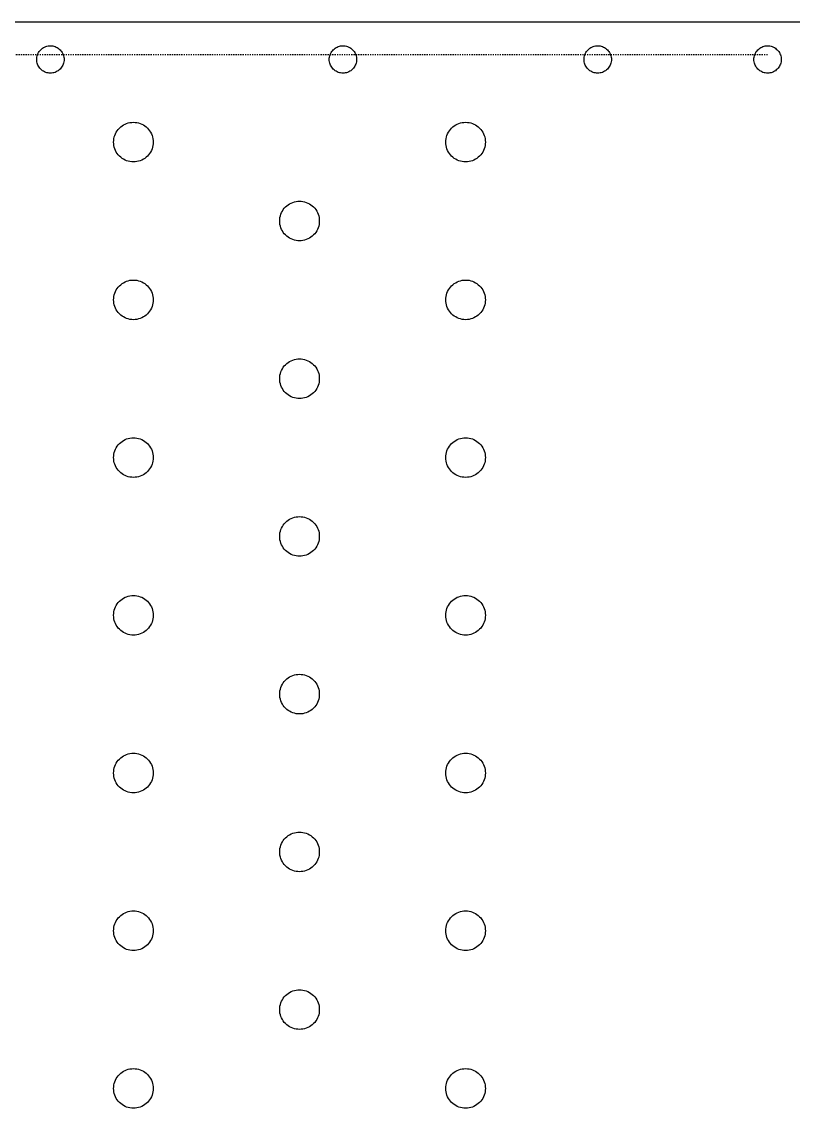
# Model space of a CAD drawing. Header units: millimetres. Extents: x 42 to 3058, y 353 to 2599.
# Drawn here: x 2703.9 to 2867.4, y 1699.7 to 1930 of the extents above; entities that cross this region are included whole.
import ezdxf

# ---------------------------------------------------------------- set-up
doc = ezdxf.new("R2010")
doc.units = ezdxf.units.MM
doc.linetypes.add('DASHED', pattern=[0.5, 0.25, -0.25])
doc.layers.add('DRAWING', color=7, linetype='Continuous')

msp = doc.modelspace()

# ---------------------------------------------------------------- linework, layer by layer
at = {"layer": 'DRAWING', "linetype": 'CONTINUOUS', "true_color": 0x111111}
msp.add_line((2550, 1930), (2870, 1930), dxfattribs=at)
at = {"layer": 'DRAWING', "linetype": 'DASHED', "true_color": 0xb000ff}
msp.add_line((2862, 1923), (2558, 1923), dxfattribs=at)
at = {"layer": 'DRAWING', "linetype": 'CONTINUOUS', "true_color": 0x111111}
for points in [[(2712.9, 1922), (2712.89, 1921.75), (2712.86, 1921.5), (2712.8, 1921.25), (2712.73, 1921.01), (2712.63, 1920.77), (2712.51, 1920.55), (2712.38, 1920.34), (2712.22, 1920.14), (2712.05, 1919.95), (2711.86, 1919.78), (2711.66, 1919.62), (2711.45, 1919.49), (2711.23, 1919.37), (2710.99, 1919.27), (2710.75, 1919.2), (2710.5, 1919.14), (2710.25, 1919.11), (2710, 1919.1), (2709.75, 1919.11), (2709.5, 1919.14), (2709.25, 1919.2), (2709.01, 1919.27), (2708.77, 1919.37), (2708.55, 1919.49), (2708.34, 1919.62), (2708.14, 1919.78), (2707.95, 1919.95), (2707.78, 1920.14), (2707.62, 1920.34), (2707.49, 1920.55), (2707.37, 1920.77), (2707.27, 1921.01), (2707.2, 1921.25), (2707.14, 1921.5), (2707.11, 1921.75), (2707.1, 1922), (2707.11, 1922.25), (2707.14, 1922.5), (2707.2, 1922.75), (2707.27, 1922.99), (2707.37, 1923.23), (2707.49, 1923.45), (2707.62, 1923.66), (2707.78, 1923.86), (2707.95, 1924.05), (2708.14, 1924.22), (2708.34, 1924.38), (2708.55, 1924.51), (2708.77, 1924.63), (2709.01, 1924.73), (2709.25, 1924.8), (2709.5, 1924.86), (2709.75, 1924.89), (2710, 1924.9), (2710.25, 1924.89), (2710.5, 1924.86), (2710.75, 1924.8), (2710.99, 1924.73), (2711.23, 1924.63), (2711.45, 1924.51), (2711.66, 1924.38), (2711.86, 1924.22), (2712.05, 1924.05), (2712.22, 1923.86), (2712.38, 1923.66), (2712.51, 1923.45), (2712.63, 1923.23), (2712.73, 1922.99), (2712.8, 1922.75), (2712.86, 1922.5), (2712.89, 1922.25), (2712.9, 1922)], [(2774.9, 1922), (2774.89, 1921.75), (2774.86, 1921.5), (2774.8, 1921.25), (2774.73, 1921.01), (2774.63, 1920.77), (2774.51, 1920.55), (2774.38, 1920.34), (2774.22, 1920.14), (2774.05, 1919.95), (2773.86, 1919.78), (2773.66, 1919.62), (2773.45, 1919.49), (2773.23, 1919.37), (2772.99, 1919.27), (2772.75, 1919.2), (2772.5, 1919.14), (2772.25, 1919.11), (2772, 1919.1), (2771.75, 1919.11), (2771.5, 1919.14), (2771.25, 1919.2), (2771.01, 1919.27), (2770.77, 1919.37), (2770.55, 1919.49), (2770.34, 1919.62), (2770.14, 1919.78), (2769.95, 1919.95), (2769.78, 1920.14), (2769.62, 1920.34), (2769.49, 1920.55), (2769.37, 1920.77), (2769.27, 1921.01), (2769.2, 1921.25), (2769.14, 1921.5), (2769.11, 1921.75), (2769.1, 1922), (2769.11, 1922.25), (2769.14, 1922.5), (2769.2, 1922.75), (2769.27, 1922.99), (2769.37, 1923.23), (2769.49, 1923.45), (2769.62, 1923.66), (2769.78, 1923.86), (2769.95, 1924.05), (2770.14, 1924.22), (2770.34, 1924.38), (2770.55, 1924.51), (2770.77, 1924.63), (2771.01, 1924.73), (2771.25, 1924.8), (2771.5, 1924.86), (2771.75, 1924.89), (2772, 1924.9), (2772.25, 1924.89), (2772.5, 1924.86), (2772.75, 1924.8), (2772.99, 1924.73), (2773.23, 1924.63), (2773.45, 1924.51), (2773.66, 1924.38), (2773.86, 1924.22), (2774.05, 1924.05), (2774.22, 1923.86), (2774.38, 1923.66), (2774.51, 1923.45), (2774.63, 1923.23), (2774.73, 1922.99), (2774.8, 1922.75), (2774.86, 1922.5), (2774.89, 1922.25), (2774.9, 1922)], [(2828.9, 1922), (2828.89, 1921.75), (2828.86, 1921.5), (2828.8, 1921.25), (2828.73, 1921.01), (2828.63, 1920.77), (2828.51, 1920.55), (2828.38, 1920.34), (2828.22, 1920.14), (2828.05, 1919.95), (2827.86, 1919.78), (2827.66, 1919.62), (2827.45, 1919.49), (2827.23, 1919.37), (2826.99, 1919.27), (2826.75, 1919.2), (2826.5, 1919.14), (2826.25, 1919.11), (2826, 1919.1), (2825.75, 1919.11), (2825.5, 1919.14), (2825.25, 1919.2), (2825.01, 1919.27), (2824.77, 1919.37), (2824.55, 1919.49), (2824.34, 1919.62), (2824.14, 1919.78), (2823.95, 1919.95), (2823.78, 1920.14), (2823.62, 1920.34), (2823.49, 1920.55), (2823.37, 1920.77), (2823.27, 1921.01), (2823.2, 1921.25), (2823.14, 1921.5), (2823.11, 1921.75), (2823.1, 1922), (2823.11, 1922.25), (2823.14, 1922.5), (2823.2, 1922.75), (2823.27, 1922.99), (2823.37, 1923.23), (2823.49, 1923.45), (2823.62, 1923.66), (2823.78, 1923.86), (2823.95, 1924.05), (2824.14, 1924.22), (2824.34, 1924.38), (2824.55, 1924.51), (2824.77, 1924.63), (2825.01, 1924.73), (2825.25, 1924.8), (2825.5, 1924.86), (2825.75, 1924.89), (2826, 1924.9), (2826.25, 1924.89), (2826.5, 1924.86), (2826.75, 1924.8), (2826.99, 1924.73), (2827.23, 1924.63), (2827.45, 1924.51), (2827.66, 1924.38), (2827.86, 1924.22), (2828.05, 1924.05), (2828.22, 1923.86), (2828.38, 1923.66), (2828.51, 1923.45), (2828.63, 1923.23), (2828.73, 1922.99), (2828.8, 1922.75), (2828.86, 1922.5), (2828.89, 1922.25), (2828.9, 1922)], [(2864.9, 1922), (2864.89, 1921.75), (2864.86, 1921.5), (2864.8, 1921.25), (2864.73, 1921.01), (2864.63, 1920.77), (2864.51, 1920.55), (2864.38, 1920.34), (2864.22, 1920.14), (2864.05, 1919.95), (2863.86, 1919.78), (2863.66, 1919.62), (2863.45, 1919.49), (2863.23, 1919.37), (2862.99, 1919.27), (2862.75, 1919.2), (2862.5, 1919.14), (2862.25, 1919.11), (2862, 1919.1), (2861.75, 1919.11), (2861.5, 1919.14), (2861.25, 1919.2), (2861.01, 1919.27), (2860.77, 1919.37), (2860.55, 1919.49), (2860.34, 1919.62), (2860.14, 1919.78), (2859.95, 1919.95), (2859.78, 1920.14), (2859.62, 1920.34), (2859.49, 1920.55), (2859.37, 1920.77), (2859.27, 1921.01), (2859.2, 1921.25), (2859.14, 1921.5), (2859.11, 1921.75), (2859.1, 1922), (2859.11, 1922.25), (2859.14, 1922.5), (2859.2, 1922.75), (2859.27, 1922.99), (2859.37, 1923.23), (2859.49, 1923.45), (2859.62, 1923.66), (2859.78, 1923.86), (2859.95, 1924.05), (2860.14, 1924.22), (2860.34, 1924.38), (2860.55, 1924.51), (2860.77, 1924.63), (2861.01, 1924.73), (2861.25, 1924.8), (2861.5, 1924.86), (2861.75, 1924.89), (2862, 1924.9), (2862.25, 1924.89), (2862.5, 1924.86), (2862.75, 1924.8), (2862.99, 1924.73), (2863.23, 1924.63), (2863.45, 1924.51), (2863.66, 1924.38), (2863.86, 1924.22), (2864.05, 1924.05), (2864.22, 1923.86), (2864.38, 1923.66), (2864.51, 1923.45), (2864.63, 1923.23), (2864.73, 1922.99), (2864.8, 1922.75), (2864.86, 1922.5), (2864.89, 1922.25), (2864.9, 1922)], [(2731.8, 1904.48), (2731.78, 1904.12), (2731.74, 1903.75), (2731.66, 1903.4), (2731.55, 1903.05), (2731.41, 1902.71), (2731.24, 1902.38), (2731.04, 1902.07), (2730.82, 1901.78), (2730.57, 1901.51), (2730.3, 1901.27), (2730.01, 1901.04), (2729.7, 1900.85), (2729.37, 1900.68), (2729.04, 1900.54), (2728.69, 1900.43), (2728.33, 1900.35), (2727.97, 1900.3), (2727.6, 1900.28), (2727.23, 1900.3), (2726.87, 1900.35), (2726.51, 1900.43), (2726.16, 1900.54), (2725.83, 1900.68), (2725.5, 1900.85), (2725.19, 1901.04), (2724.9, 1901.27), (2724.63, 1901.51), (2724.38, 1901.78), (2724.16, 1902.07), (2723.96, 1902.38), (2723.79, 1902.71), (2723.65, 1903.05), (2723.54, 1903.4), (2723.46, 1903.75), (2723.42, 1904.12), (2723.4, 1904.48), (2723.42, 1904.85), (2723.46, 1905.21), (2723.54, 1905.57), (2723.65, 1905.92), (2723.79, 1906.26), (2723.96, 1906.58), (2724.16, 1906.89), (2724.38, 1907.18), (2724.63, 1907.45), (2724.9, 1907.7), (2725.19, 1907.92), (2725.5, 1908.12), (2725.83, 1908.29), (2726.16, 1908.43), (2726.51, 1908.54), (2726.87, 1908.62), (2727.23, 1908.67), (2727.6, 1908.68), (2727.97, 1908.67), (2728.33, 1908.62), (2728.69, 1908.54), (2729.04, 1908.43), (2729.37, 1908.29), (2729.7, 1908.12), (2730.01, 1907.92), (2730.3, 1907.7), (2730.57, 1907.45), (2730.82, 1907.18), (2731.04, 1906.89), (2731.24, 1906.58), (2731.41, 1906.26), (2731.55, 1905.92), (2731.66, 1905.57), (2731.74, 1905.21), (2731.78, 1904.85), (2731.8, 1904.48)], [(2802.2, 1904.48), (2802.18, 1904.12), (2802.14, 1903.75), (2802.06, 1903.4), (2801.95, 1903.05), (2801.81, 1902.71), (2801.64, 1902.38), (2801.44, 1902.07), (2801.22, 1901.78), (2800.97, 1901.51), (2800.7, 1901.27), (2800.41, 1901.04), (2800.1, 1900.85), (2799.77, 1900.68), (2799.44, 1900.54), (2799.09, 1900.43), (2798.73, 1900.35), (2798.37, 1900.3), (2798, 1900.28), (2797.63, 1900.3), (2797.27, 1900.35), (2796.91, 1900.43), (2796.56, 1900.54), (2796.23, 1900.68), (2795.9, 1900.85), (2795.59, 1901.04), (2795.3, 1901.27), (2795.03, 1901.51), (2794.78, 1901.78), (2794.56, 1902.07), (2794.36, 1902.38), (2794.19, 1902.71), (2794.05, 1903.05), (2793.94, 1903.4), (2793.86, 1903.75), (2793.82, 1904.12), (2793.8, 1904.48), (2793.82, 1904.85), (2793.86, 1905.21), (2793.94, 1905.57), (2794.05, 1905.92), (2794.19, 1906.26), (2794.36, 1906.58), (2794.56, 1906.89), (2794.78, 1907.18), (2795.03, 1907.45), (2795.3, 1907.7), (2795.59, 1907.92), (2795.9, 1908.12), (2796.23, 1908.29), (2796.56, 1908.43), (2796.91, 1908.54), (2797.27, 1908.62), (2797.63, 1908.67), (2798, 1908.68), (2798.37, 1908.67), (2798.73, 1908.62), (2799.09, 1908.54), (2799.44, 1908.43), (2799.77, 1908.29), (2800.1, 1908.12), (2800.41, 1907.92), (2800.7, 1907.7), (2800.97, 1907.45), (2801.22, 1907.18), (2801.44, 1906.89), (2801.64, 1906.58), (2801.81, 1906.26), (2801.95, 1905.92), (2802.06, 1905.57), (2802.14, 1905.21), (2802.18, 1904.85), (2802.2, 1904.48)], [(2767, 1887.77), (2766.98, 1887.4), (2766.94, 1887.04), (2766.86, 1886.68), (2766.75, 1886.33), (2766.61, 1885.99), (2766.44, 1885.67), (2766.24, 1885.36), (2766.02, 1885.07), (2765.77, 1884.8), (2765.5, 1884.55), (2765.21, 1884.33), (2764.9, 1884.13), (2764.57, 1883.96), (2764.24, 1883.82), (2763.89, 1883.71), (2763.53, 1883.63), (2763.17, 1883.58), (2762.8, 1883.57), (2762.43, 1883.58), (2762.07, 1883.63), (2761.71, 1883.71), (2761.36, 1883.82), (2761.03, 1883.96), (2760.7, 1884.13), (2760.39, 1884.33), (2760.1, 1884.55), (2759.83, 1884.8), (2759.58, 1885.07), (2759.36, 1885.36), (2759.16, 1885.67), (2758.99, 1885.99), (2758.85, 1886.33), (2758.74, 1886.68), (2758.66, 1887.04), (2758.62, 1887.4), (2758.6, 1887.77), (2758.62, 1888.13), (2758.66, 1888.5), (2758.74, 1888.85), (2758.85, 1889.2), (2758.99, 1889.54), (2759.16, 1889.87), (2759.36, 1890.18), (2759.58, 1890.47), (2759.83, 1890.74), (2760.1, 1890.99), (2760.39, 1891.21), (2760.7, 1891.41), (2761.03, 1891.57), (2761.36, 1891.71), (2761.71, 1891.82), (2762.07, 1891.9), (2762.43, 1891.95), (2762.8, 1891.97), (2763.17, 1891.95), (2763.53, 1891.9), (2763.89, 1891.82), (2764.24, 1891.71), (2764.57, 1891.57), (2764.9, 1891.41), (2765.21, 1891.21), (2765.5, 1890.99), (2765.77, 1890.74), (2766.02, 1890.47), (2766.24, 1890.18), (2766.44, 1889.87), (2766.61, 1889.54), (2766.75, 1889.2), (2766.86, 1888.85), (2766.94, 1888.5), (2766.98, 1888.13), (2767, 1887.77)], [(2731.8, 1871.05), (2731.78, 1870.69), (2731.74, 1870.32), (2731.66, 1869.97), (2731.55, 1869.62), (2731.41, 1869.28), (2731.24, 1868.95), (2731.04, 1868.64), (2730.82, 1868.35), (2730.57, 1868.08), (2730.3, 1867.84), (2730.01, 1867.61), (2729.7, 1867.42), (2729.37, 1867.25), (2729.04, 1867.11), (2728.69, 1867), (2728.33, 1866.92), (2727.97, 1866.87), (2727.6, 1866.85), (2727.23, 1866.87), (2726.87, 1866.92), (2726.51, 1867), (2726.16, 1867.11), (2725.83, 1867.25), (2725.5, 1867.42), (2725.19, 1867.61), (2724.9, 1867.84), (2724.63, 1868.08), (2724.38, 1868.35), (2724.16, 1868.64), (2723.96, 1868.95), (2723.79, 1869.28), (2723.65, 1869.62), (2723.54, 1869.97), (2723.46, 1870.32), (2723.42, 1870.69), (2723.4, 1871.05), (2723.42, 1871.42), (2723.46, 1871.78), (2723.54, 1872.14), (2723.65, 1872.49), (2723.79, 1872.83), (2723.96, 1873.15), (2724.16, 1873.46), (2724.38, 1873.75), (2724.63, 1874.02), (2724.9, 1874.27), (2725.19, 1874.49), (2725.5, 1874.69), (2725.83, 1874.86), (2726.16, 1875), (2726.51, 1875.11), (2726.87, 1875.19), (2727.23, 1875.24), (2727.6, 1875.25), (2727.97, 1875.24), (2728.33, 1875.19), (2728.69, 1875.11), (2729.04, 1875), (2729.37, 1874.86), (2729.7, 1874.69), (2730.01, 1874.49), (2730.3, 1874.27), (2730.57, 1874.02), (2730.82, 1873.75), (2731.04, 1873.46), (2731.24, 1873.15), (2731.41, 1872.83), (2731.55, 1872.49), (2731.66, 1872.14), (2731.74, 1871.78), (2731.78, 1871.42), (2731.8, 1871.05)], [(2802.2, 1871.05), (2802.18, 1870.69), (2802.14, 1870.32), (2802.06, 1869.97), (2801.95, 1869.62), (2801.81, 1869.28), (2801.64, 1868.95), (2801.44, 1868.64), (2801.22, 1868.35), (2800.97, 1868.08), (2800.7, 1867.84), (2800.41, 1867.61), (2800.1, 1867.42), (2799.77, 1867.25), (2799.44, 1867.11), (2799.09, 1867), (2798.73, 1866.92), (2798.37, 1866.87), (2798, 1866.85), (2797.63, 1866.87), (2797.27, 1866.92), (2796.91, 1867), (2796.56, 1867.11), (2796.23, 1867.25), (2795.9, 1867.42), (2795.59, 1867.61), (2795.3, 1867.84), (2795.03, 1868.08), (2794.78, 1868.35), (2794.56, 1868.64), (2794.36, 1868.95), (2794.19, 1869.28), (2794.05, 1869.62), (2793.94, 1869.97), (2793.86, 1870.32), (2793.82, 1870.69), (2793.8, 1871.05), (2793.82, 1871.42), (2793.86, 1871.78), (2793.94, 1872.14), (2794.05, 1872.49), (2794.19, 1872.83), (2794.36, 1873.15), (2794.56, 1873.46), (2794.78, 1873.75), (2795.03, 1874.02), (2795.3, 1874.27), (2795.59, 1874.49), (2795.9, 1874.69), (2796.23, 1874.86), (2796.56, 1875), (2796.91, 1875.11), (2797.27, 1875.19), (2797.63, 1875.24), (2798, 1875.25), (2798.37, 1875.24), (2798.73, 1875.19), (2799.09, 1875.11), (2799.44, 1875), (2799.77, 1874.86), (2800.1, 1874.69), (2800.41, 1874.49), (2800.7, 1874.27), (2800.97, 1874.02), (2801.22, 1873.75), (2801.44, 1873.46), (2801.64, 1873.15), (2801.81, 1872.83), (2801.95, 1872.49), (2802.06, 1872.14), (2802.14, 1871.78), (2802.18, 1871.42), (2802.2, 1871.05)], [(2767, 1854.34), (2766.98, 1853.97), (2766.94, 1853.61), (2766.86, 1853.25), (2766.75, 1852.9), (2766.61, 1852.56), (2766.44, 1852.24), (2766.24, 1851.93), (2766.02, 1851.64), (2765.77, 1851.37), (2765.5, 1851.12), (2765.21, 1850.9), (2764.9, 1850.7), (2764.57, 1850.53), (2764.24, 1850.39), (2763.89, 1850.28), (2763.53, 1850.2), (2763.17, 1850.15), (2762.8, 1850.14), (2762.43, 1850.15), (2762.07, 1850.2), (2761.71, 1850.28), (2761.36, 1850.39), (2761.03, 1850.53), (2760.7, 1850.7), (2760.39, 1850.9), (2760.1, 1851.12), (2759.83, 1851.37), (2759.58, 1851.64), (2759.36, 1851.93), (2759.16, 1852.24), (2758.99, 1852.56), (2758.85, 1852.9), (2758.74, 1853.25), (2758.66, 1853.61), (2758.62, 1853.97), (2758.6, 1854.34), (2758.62, 1854.7), (2758.66, 1855.07), (2758.74, 1855.43), (2758.85, 1855.77), (2758.99, 1856.11), (2759.16, 1856.44), (2759.36, 1856.75), (2759.58, 1857.04), (2759.83, 1857.31), (2760.1, 1857.56), (2760.39, 1857.78), (2760.7, 1857.98), (2761.03, 1858.14), (2761.36, 1858.29), (2761.71, 1858.4), (2762.07, 1858.47), (2762.43, 1858.52), (2762.8, 1858.54), (2763.17, 1858.52), (2763.53, 1858.47), (2763.89, 1858.4), (2764.24, 1858.29), (2764.57, 1858.14), (2764.9, 1857.98), (2765.21, 1857.78), (2765.5, 1857.56), (2765.77, 1857.31), (2766.02, 1857.04), (2766.24, 1856.75), (2766.44, 1856.44), (2766.61, 1856.11), (2766.75, 1855.77), (2766.86, 1855.43), (2766.94, 1855.07), (2766.98, 1854.7), (2767, 1854.34)], [(2731.8, 1837.62), (2731.78, 1837.26), (2731.74, 1836.89), (2731.66, 1836.54), (2731.55, 1836.19), (2731.41, 1835.85), (2731.24, 1835.52), (2731.04, 1835.21), (2730.82, 1834.92), (2730.57, 1834.65), (2730.3, 1834.41), (2730.01, 1834.18), (2729.7, 1833.99), (2729.37, 1833.82), (2729.04, 1833.68), (2728.69, 1833.57), (2728.33, 1833.49), (2727.97, 1833.44), (2727.6, 1833.42), (2727.23, 1833.44), (2726.87, 1833.49), (2726.51, 1833.57), (2726.16, 1833.68), (2725.83, 1833.82), (2725.5, 1833.99), (2725.19, 1834.18), (2724.9, 1834.41), (2724.63, 1834.65), (2724.38, 1834.92), (2724.16, 1835.21), (2723.96, 1835.52), (2723.79, 1835.85), (2723.65, 1836.19), (2723.54, 1836.54), (2723.46, 1836.89), (2723.42, 1837.26), (2723.4, 1837.62), (2723.42, 1837.99), (2723.46, 1838.35), (2723.54, 1838.71), (2723.65, 1839.06), (2723.79, 1839.4), (2723.96, 1839.72), (2724.16, 1840.03), (2724.38, 1840.32), (2724.63, 1840.59), (2724.9, 1840.84), (2725.19, 1841.06), (2725.5, 1841.26), (2725.83, 1841.43), (2726.16, 1841.57), (2726.51, 1841.68), (2726.87, 1841.76), (2727.23, 1841.81), (2727.6, 1841.82), (2727.97, 1841.81), (2728.33, 1841.76), (2728.69, 1841.68), (2729.04, 1841.57), (2729.37, 1841.43), (2729.7, 1841.26), (2730.01, 1841.06), (2730.3, 1840.84), (2730.57, 1840.59), (2730.82, 1840.32), (2731.04, 1840.03), (2731.24, 1839.72), (2731.41, 1839.4), (2731.55, 1839.06), (2731.66, 1838.71), (2731.74, 1838.35), (2731.78, 1837.99), (2731.8, 1837.62)], [(2802.2, 1837.62), (2802.18, 1837.26), (2802.14, 1836.89), (2802.06, 1836.54), (2801.95, 1836.19), (2801.81, 1835.85), (2801.64, 1835.52), (2801.44, 1835.21), (2801.22, 1834.92), (2800.97, 1834.65), (2800.7, 1834.41), (2800.41, 1834.18), (2800.1, 1833.99), (2799.77, 1833.82), (2799.44, 1833.68), (2799.09, 1833.57), (2798.73, 1833.49), (2798.37, 1833.44), (2798, 1833.42), (2797.63, 1833.44), (2797.27, 1833.49), (2796.91, 1833.57), (2796.56, 1833.68), (2796.23, 1833.82), (2795.9, 1833.99), (2795.59, 1834.18), (2795.3, 1834.41), (2795.03, 1834.65), (2794.78, 1834.92), (2794.56, 1835.21), (2794.36, 1835.52), (2794.19, 1835.85), (2794.05, 1836.19), (2793.94, 1836.54), (2793.86, 1836.89), (2793.82, 1837.26), (2793.8, 1837.62), (2793.82, 1837.99), (2793.86, 1838.35), (2793.94, 1838.71), (2794.05, 1839.06), (2794.19, 1839.4), (2794.36, 1839.72), (2794.56, 1840.03), (2794.78, 1840.32), (2795.03, 1840.59), (2795.3, 1840.84), (2795.59, 1841.06), (2795.9, 1841.26), (2796.23, 1841.43), (2796.56, 1841.57), (2796.91, 1841.68), (2797.27, 1841.76), (2797.63, 1841.81), (2798, 1841.82), (2798.37, 1841.81), (2798.73, 1841.76), (2799.09, 1841.68), (2799.44, 1841.57), (2799.77, 1841.43), (2800.1, 1841.26), (2800.41, 1841.06), (2800.7, 1840.84), (2800.97, 1840.59), (2801.22, 1840.32), (2801.44, 1840.03), (2801.64, 1839.72), (2801.81, 1839.4), (2801.95, 1839.06), (2802.06, 1838.71), (2802.14, 1838.35), (2802.18, 1837.99), (2802.2, 1837.62)], [(2767, 1820.91), (2766.98, 1820.54), (2766.94, 1820.18), (2766.86, 1819.82), (2766.75, 1819.47), (2766.61, 1819.13), (2766.44, 1818.81), (2766.24, 1818.5), (2766.02, 1818.21), (2765.77, 1817.94), (2765.5, 1817.69), (2765.21, 1817.47), (2764.9, 1817.27), (2764.57, 1817.1), (2764.24, 1816.96), (2763.89, 1816.85), (2763.53, 1816.77), (2763.17, 1816.72), (2762.8, 1816.71), (2762.43, 1816.72), (2762.07, 1816.77), (2761.71, 1816.85), (2761.36, 1816.96), (2761.03, 1817.1), (2760.7, 1817.27), (2760.39, 1817.47), (2760.1, 1817.69), (2759.83, 1817.94), (2759.58, 1818.21), (2759.36, 1818.5), (2759.16, 1818.81), (2758.99, 1819.13), (2758.85, 1819.47), (2758.74, 1819.82), (2758.66, 1820.18), (2758.62, 1820.54), (2758.6, 1820.91), (2758.62, 1821.28), (2758.66, 1821.64), (2758.74, 1822), (2758.85, 1822.35), (2758.99, 1822.68), (2759.16, 1823.01), (2759.36, 1823.32), (2759.58, 1823.61), (2759.83, 1823.88), (2760.1, 1824.13), (2760.39, 1824.35), (2760.7, 1824.55), (2761.03, 1824.72), (2761.36, 1824.86), (2761.71, 1824.97), (2762.07, 1825.05), (2762.43, 1825.09), (2762.8, 1825.11), (2763.17, 1825.09), (2763.53, 1825.05), (2763.89, 1824.97), (2764.24, 1824.86), (2764.57, 1824.72), (2764.9, 1824.55), (2765.21, 1824.35), (2765.5, 1824.13), (2765.77, 1823.88), (2766.02, 1823.61), (2766.24, 1823.32), (2766.44, 1823.01), (2766.61, 1822.68), (2766.75, 1822.35), (2766.86, 1822), (2766.94, 1821.64), (2766.98, 1821.28), (2767, 1820.91)], [(2731.8, 1804.19), (2731.78, 1803.83), (2731.74, 1803.46), (2731.66, 1803.11), (2731.55, 1802.76), (2731.41, 1802.42), (2731.24, 1802.09), (2731.04, 1801.79), (2730.82, 1801.49), (2730.57, 1801.22), (2730.3, 1800.98), (2730.01, 1800.75), (2729.7, 1800.56), (2729.37, 1800.39), (2729.04, 1800.25), (2728.69, 1800.14), (2728.33, 1800.06), (2727.97, 1800.01), (2727.6, 1799.99), (2727.23, 1800.01), (2726.87, 1800.06), (2726.51, 1800.14), (2726.16, 1800.25), (2725.83, 1800.39), (2725.5, 1800.56), (2725.19, 1800.75), (2724.9, 1800.98), (2724.63, 1801.22), (2724.38, 1801.49), (2724.16, 1801.79), (2723.96, 1802.09), (2723.79, 1802.42), (2723.65, 1802.76), (2723.54, 1803.11), (2723.46, 1803.46), (2723.42, 1803.83), (2723.4, 1804.19), (2723.42, 1804.56), (2723.46, 1804.92), (2723.54, 1805.28), (2723.65, 1805.63), (2723.79, 1805.97), (2723.96, 1806.29), (2724.16, 1806.6), (2724.38, 1806.89), (2724.63, 1807.16), (2724.9, 1807.41), (2725.19, 1807.63), (2725.5, 1807.83), (2725.83, 1808), (2726.16, 1808.14), (2726.51, 1808.25), (2726.87, 1808.33), (2727.23, 1808.38), (2727.6, 1808.39), (2727.97, 1808.38), (2728.33, 1808.33), (2728.69, 1808.25), (2729.04, 1808.14), (2729.37, 1808), (2729.7, 1807.83), (2730.01, 1807.63), (2730.3, 1807.41), (2730.57, 1807.16), (2730.82, 1806.89), (2731.04, 1806.6), (2731.24, 1806.29), (2731.41, 1805.97), (2731.55, 1805.63), (2731.66, 1805.28), (2731.74, 1804.92), (2731.78, 1804.56), (2731.8, 1804.19)], [(2802.2, 1804.19), (2802.18, 1803.83), (2802.14, 1803.46), (2802.06, 1803.11), (2801.95, 1802.76), (2801.81, 1802.42), (2801.64, 1802.09), (2801.44, 1801.79), (2801.22, 1801.49), (2800.97, 1801.22), (2800.7, 1800.98), (2800.41, 1800.75), (2800.1, 1800.56), (2799.77, 1800.39), (2799.44, 1800.25), (2799.09, 1800.14), (2798.73, 1800.06), (2798.37, 1800.01), (2798, 1799.99), (2797.63, 1800.01), (2797.27, 1800.06), (2796.91, 1800.14), (2796.56, 1800.25), (2796.23, 1800.39), (2795.9, 1800.56), (2795.59, 1800.75), (2795.3, 1800.98), (2795.03, 1801.22), (2794.78, 1801.49), (2794.56, 1801.79), (2794.36, 1802.09), (2794.19, 1802.42), (2794.05, 1802.76), (2793.94, 1803.11), (2793.86, 1803.46), (2793.82, 1803.83), (2793.8, 1804.19), (2793.82, 1804.56), (2793.86, 1804.92), (2793.94, 1805.28), (2794.05, 1805.63), (2794.19, 1805.97), (2794.36, 1806.29), (2794.56, 1806.6), (2794.78, 1806.89), (2795.03, 1807.16), (2795.3, 1807.41), (2795.59, 1807.63), (2795.9, 1807.83), (2796.23, 1808), (2796.56, 1808.14), (2796.91, 1808.25), (2797.27, 1808.33), (2797.63, 1808.38), (2798, 1808.39), (2798.37, 1808.38), (2798.73, 1808.33), (2799.09, 1808.25), (2799.44, 1808.14), (2799.77, 1808), (2800.1, 1807.83), (2800.41, 1807.63), (2800.7, 1807.41), (2800.97, 1807.16), (2801.22, 1806.89), (2801.44, 1806.6), (2801.64, 1806.29), (2801.81, 1805.97), (2801.95, 1805.63), (2802.06, 1805.28), (2802.14, 1804.92), (2802.18, 1804.56), (2802.2, 1804.19)], [(2767, 1787.48), (2766.98, 1787.11), (2766.94, 1786.75), (2766.86, 1786.39), (2766.75, 1786.04), (2766.61, 1785.7), (2766.44, 1785.38), (2766.24, 1785.07), (2766.02, 1784.78), (2765.77, 1784.51), (2765.5, 1784.26), (2765.21, 1784.04), (2764.9, 1783.84), (2764.57, 1783.67), (2764.24, 1783.53), (2763.89, 1783.42), (2763.53, 1783.34), (2763.17, 1783.3), (2762.8, 1783.28), (2762.43, 1783.3), (2762.07, 1783.34), (2761.71, 1783.42), (2761.36, 1783.53), (2761.03, 1783.67), (2760.7, 1783.84), (2760.39, 1784.04), (2760.1, 1784.26), (2759.83, 1784.51), (2759.58, 1784.78), (2759.36, 1785.07), (2759.16, 1785.38), (2758.99, 1785.7), (2758.85, 1786.04), (2758.74, 1786.39), (2758.66, 1786.75), (2758.62, 1787.11), (2758.6, 1787.48), (2758.62, 1787.85), (2758.66, 1788.21), (2758.74, 1788.57), (2758.85, 1788.92), (2758.99, 1789.25), (2759.16, 1789.58), (2759.36, 1789.89), (2759.58, 1790.18), (2759.83, 1790.45), (2760.1, 1790.7), (2760.39, 1790.92), (2760.7, 1791.12), (2761.03, 1791.29), (2761.36, 1791.43), (2761.71, 1791.54), (2762.07, 1791.62), (2762.43, 1791.66), (2762.8, 1791.68), (2763.17, 1791.66), (2763.53, 1791.62), (2763.89, 1791.54), (2764.24, 1791.43), (2764.57, 1791.29), (2764.9, 1791.12), (2765.21, 1790.92), (2765.5, 1790.7), (2765.77, 1790.45), (2766.02, 1790.18), (2766.24, 1789.89), (2766.44, 1789.58), (2766.61, 1789.25), (2766.75, 1788.92), (2766.86, 1788.57), (2766.94, 1788.21), (2766.98, 1787.85), (2767, 1787.48)], [(2731.8, 1770.76), (2731.78, 1770.4), (2731.74, 1770.04), (2731.66, 1769.68), (2731.55, 1769.33), (2731.41, 1768.99), (2731.24, 1768.66), (2731.04, 1768.36), (2730.82, 1768.07), (2730.57, 1767.79), (2730.3, 1767.55), (2730.01, 1767.32), (2729.7, 1767.13), (2729.37, 1766.96), (2729.04, 1766.82), (2728.69, 1766.71), (2728.33, 1766.63), (2727.97, 1766.58), (2727.6, 1766.56), (2727.23, 1766.58), (2726.87, 1766.63), (2726.51, 1766.71), (2726.16, 1766.82), (2725.83, 1766.96), (2725.5, 1767.13), (2725.19, 1767.32), (2724.9, 1767.55), (2724.63, 1767.79), (2724.38, 1768.07), (2724.16, 1768.36), (2723.96, 1768.66), (2723.79, 1768.99), (2723.65, 1769.33), (2723.54, 1769.68), (2723.46, 1770.04), (2723.42, 1770.4), (2723.4, 1770.76), (2723.42, 1771.13), (2723.46, 1771.49), (2723.54, 1771.85), (2723.65, 1772.2), (2723.79, 1772.54), (2723.96, 1772.86), (2724.16, 1773.17), (2724.38, 1773.46), (2724.63, 1773.73), (2724.9, 1773.98), (2725.19, 1774.21), (2725.5, 1774.4), (2725.83, 1774.57), (2726.16, 1774.71), (2726.51, 1774.82), (2726.87, 1774.9), (2727.23, 1774.95), (2727.6, 1774.96), (2727.97, 1774.95), (2728.33, 1774.9), (2728.69, 1774.82), (2729.04, 1774.71), (2729.37, 1774.57), (2729.7, 1774.4), (2730.01, 1774.21), (2730.3, 1773.98), (2730.57, 1773.73), (2730.82, 1773.46), (2731.04, 1773.17), (2731.24, 1772.86), (2731.41, 1772.54), (2731.55, 1772.2), (2731.66, 1771.85), (2731.74, 1771.49), (2731.78, 1771.13), (2731.8, 1770.76)], [(2802.2, 1770.76), (2802.18, 1770.4), (2802.14, 1770.04), (2802.06, 1769.68), (2801.95, 1769.33), (2801.81, 1768.99), (2801.64, 1768.66), (2801.44, 1768.36), (2801.22, 1768.07), (2800.97, 1767.79), (2800.7, 1767.55), (2800.41, 1767.32), (2800.1, 1767.13), (2799.77, 1766.96), (2799.44, 1766.82), (2799.09, 1766.71), (2798.73, 1766.63), (2798.37, 1766.58), (2798, 1766.56), (2797.63, 1766.58), (2797.27, 1766.63), (2796.91, 1766.71), (2796.56, 1766.82), (2796.23, 1766.96), (2795.9, 1767.13), (2795.59, 1767.32), (2795.3, 1767.55), (2795.03, 1767.79), (2794.78, 1768.07), (2794.56, 1768.36), (2794.36, 1768.66), (2794.19, 1768.99), (2794.05, 1769.33), (2793.94, 1769.68), (2793.86, 1770.04), (2793.82, 1770.4), (2793.8, 1770.76), (2793.82, 1771.13), (2793.86, 1771.49), (2793.94, 1771.85), (2794.05, 1772.2), (2794.19, 1772.54), (2794.36, 1772.86), (2794.56, 1773.17), (2794.78, 1773.46), (2795.03, 1773.73), (2795.3, 1773.98), (2795.59, 1774.21), (2795.9, 1774.4), (2796.23, 1774.57), (2796.56, 1774.71), (2796.91, 1774.82), (2797.27, 1774.9), (2797.63, 1774.95), (2798, 1774.96), (2798.37, 1774.95), (2798.73, 1774.9), (2799.09, 1774.82), (2799.44, 1774.71), (2799.77, 1774.57), (2800.1, 1774.4), (2800.41, 1774.21), (2800.7, 1773.98), (2800.97, 1773.73), (2801.22, 1773.46), (2801.44, 1773.17), (2801.64, 1772.86), (2801.81, 1772.54), (2801.95, 1772.2), (2802.06, 1771.85), (2802.14, 1771.49), (2802.18, 1771.13), (2802.2, 1770.76)], [(2767, 1754.05), (2766.98, 1753.68), (2766.94, 1753.32), (2766.86, 1752.96), (2766.75, 1752.61), (2766.61, 1752.28), (2766.44, 1751.95), (2766.24, 1751.64), (2766.02, 1751.35), (2765.77, 1751.08), (2765.5, 1750.83), (2765.21, 1750.61), (2764.9, 1750.41), (2764.57, 1750.24), (2764.24, 1750.1), (2763.89, 1749.99), (2763.53, 1749.91), (2763.17, 1749.87), (2762.8, 1749.85), (2762.43, 1749.87), (2762.07, 1749.91), (2761.71, 1749.99), (2761.36, 1750.1), (2761.03, 1750.24), (2760.7, 1750.41), (2760.39, 1750.61), (2760.1, 1750.83), (2759.83, 1751.08), (2759.58, 1751.35), (2759.36, 1751.64), (2759.16, 1751.95), (2758.99, 1752.28), (2758.85, 1752.61), (2758.74, 1752.96), (2758.66, 1753.32), (2758.62, 1753.68), (2758.6, 1754.05), (2758.62, 1754.42), (2758.66, 1754.78), (2758.74, 1755.14), (2758.85, 1755.49), (2758.99, 1755.83), (2759.16, 1756.15), (2759.36, 1756.46), (2759.58, 1756.75), (2759.83, 1757.02), (2760.1, 1757.27), (2760.39, 1757.49), (2760.7, 1757.69), (2761.03, 1757.86), (2761.36, 1758), (2761.71, 1758.11), (2762.07, 1758.19), (2762.43, 1758.23), (2762.8, 1758.25), (2763.17, 1758.23), (2763.53, 1758.19), (2763.89, 1758.11), (2764.24, 1758), (2764.57, 1757.86), (2764.9, 1757.69), (2765.21, 1757.49), (2765.5, 1757.27), (2765.77, 1757.02), (2766.02, 1756.75), (2766.24, 1756.46), (2766.44, 1756.15), (2766.61, 1755.83), (2766.75, 1755.49), (2766.86, 1755.14), (2766.94, 1754.78), (2766.98, 1754.42), (2767, 1754.05)], [(2731.8, 1737.34), (2731.78, 1736.97), (2731.74, 1736.61), (2731.66, 1736.25), (2731.55, 1735.9), (2731.41, 1735.56), (2731.24, 1735.24), (2731.04, 1734.93), (2730.82, 1734.64), (2730.57, 1734.37), (2730.3, 1734.12), (2730.01, 1733.89), (2729.7, 1733.7), (2729.37, 1733.53), (2729.04, 1733.39), (2728.69, 1733.28), (2728.33, 1733.2), (2727.97, 1733.15), (2727.6, 1733.14), (2727.23, 1733.15), (2726.87, 1733.2), (2726.51, 1733.28), (2726.16, 1733.39), (2725.83, 1733.53), (2725.5, 1733.7), (2725.19, 1733.89), (2724.9, 1734.12), (2724.63, 1734.37), (2724.38, 1734.64), (2724.16, 1734.93), (2723.96, 1735.24), (2723.79, 1735.56), (2723.65, 1735.9), (2723.54, 1736.25), (2723.46, 1736.61), (2723.42, 1736.97), (2723.4, 1737.34), (2723.42, 1737.7), (2723.46, 1738.06), (2723.54, 1738.42), (2723.65, 1738.77), (2723.79, 1739.11), (2723.96, 1739.44), (2724.16, 1739.74), (2724.38, 1740.04), (2724.63, 1740.31), (2724.9, 1740.55), (2725.19, 1740.78), (2725.5, 1740.97), (2725.83, 1741.14), (2726.16, 1741.28), (2726.51, 1741.39), (2726.87, 1741.47), (2727.23, 1741.52), (2727.6, 1741.54), (2727.97, 1741.52), (2728.33, 1741.47), (2728.69, 1741.39), (2729.04, 1741.28), (2729.37, 1741.14), (2729.7, 1740.97), (2730.01, 1740.78), (2730.3, 1740.55), (2730.57, 1740.31), (2730.82, 1740.04), (2731.04, 1739.74), (2731.24, 1739.44), (2731.41, 1739.11), (2731.55, 1738.77), (2731.66, 1738.42), (2731.74, 1738.06), (2731.78, 1737.7), (2731.8, 1737.34)], [(2802.2, 1737.34), (2802.18, 1736.97), (2802.14, 1736.61), (2802.06, 1736.25), (2801.95, 1735.9), (2801.81, 1735.56), (2801.64, 1735.24), (2801.44, 1734.93), (2801.22, 1734.64), (2800.97, 1734.37), (2800.7, 1734.12), (2800.41, 1733.89), (2800.1, 1733.7), (2799.77, 1733.53), (2799.44, 1733.39), (2799.09, 1733.28), (2798.73, 1733.2), (2798.37, 1733.15), (2798, 1733.14), (2797.63, 1733.15), (2797.27, 1733.2), (2796.91, 1733.28), (2796.56, 1733.39), (2796.23, 1733.53), (2795.9, 1733.7), (2795.59, 1733.89), (2795.3, 1734.12), (2795.03, 1734.37), (2794.78, 1734.64), (2794.56, 1734.93), (2794.36, 1735.24), (2794.19, 1735.56), (2794.05, 1735.9), (2793.94, 1736.25), (2793.86, 1736.61), (2793.82, 1736.97), (2793.8, 1737.34), (2793.82, 1737.7), (2793.86, 1738.06), (2793.94, 1738.42), (2794.05, 1738.77), (2794.19, 1739.11), (2794.36, 1739.44), (2794.56, 1739.74), (2794.78, 1740.04), (2795.03, 1740.31), (2795.3, 1740.55), (2795.59, 1740.78), (2795.9, 1740.97), (2796.23, 1741.14), (2796.56, 1741.28), (2796.91, 1741.39), (2797.27, 1741.47), (2797.63, 1741.52), (2798, 1741.54), (2798.37, 1741.52), (2798.73, 1741.47), (2799.09, 1741.39), (2799.44, 1741.28), (2799.77, 1741.14), (2800.1, 1740.97), (2800.41, 1740.78), (2800.7, 1740.55), (2800.97, 1740.31), (2801.22, 1740.04), (2801.44, 1739.74), (2801.64, 1739.44), (2801.81, 1739.11), (2801.95, 1738.77), (2802.06, 1738.42), (2802.14, 1738.06), (2802.18, 1737.7), (2802.2, 1737.34)], [(2767, 1720.62), (2766.98, 1720.25), (2766.94, 1719.89), (2766.86, 1719.53), (2766.75, 1719.18), (2766.61, 1718.85), (2766.44, 1718.52), (2766.24, 1718.21), (2766.02, 1717.92), (2765.77, 1717.65), (2765.5, 1717.4), (2765.21, 1717.18), (2764.9, 1716.98), (2764.57, 1716.81), (2764.24, 1716.67), (2763.89, 1716.56), (2763.53, 1716.48), (2763.17, 1716.44), (2762.8, 1716.42), (2762.43, 1716.44), (2762.07, 1716.48), (2761.71, 1716.56), (2761.36, 1716.67), (2761.03, 1716.81), (2760.7, 1716.98), (2760.39, 1717.18), (2760.1, 1717.4), (2759.83, 1717.65), (2759.58, 1717.92), (2759.36, 1718.21), (2759.16, 1718.52), (2758.99, 1718.85), (2758.85, 1719.18), (2758.74, 1719.53), (2758.66, 1719.89), (2758.62, 1720.25), (2758.6, 1720.62), (2758.62, 1720.99), (2758.66, 1721.35), (2758.74, 1721.71), (2758.85, 1722.06), (2758.99, 1722.4), (2759.16, 1722.72), (2759.36, 1723.03), (2759.58, 1723.32), (2759.83, 1723.59), (2760.1, 1723.84), (2760.39, 1724.06), (2760.7, 1724.26), (2761.03, 1724.43), (2761.36, 1724.57), (2761.71, 1724.68), (2762.07, 1724.76), (2762.43, 1724.8), (2762.8, 1724.82), (2763.17, 1724.8), (2763.53, 1724.76), (2763.89, 1724.68), (2764.24, 1724.57), (2764.57, 1724.43), (2764.9, 1724.26), (2765.21, 1724.06), (2765.5, 1723.84), (2765.77, 1723.59), (2766.02, 1723.32), (2766.24, 1723.03), (2766.44, 1722.72), (2766.61, 1722.4), (2766.75, 1722.06), (2766.86, 1721.71), (2766.94, 1721.35), (2766.98, 1720.99), (2767, 1720.62)], [(2731.8, 1703.91), (2731.78, 1703.54), (2731.74, 1703.18), (2731.66, 1702.82), (2731.55, 1702.47), (2731.41, 1702.13), (2731.24, 1701.81), (2731.04, 1701.5), (2730.82, 1701.21), (2730.57, 1700.94), (2730.3, 1700.69), (2730.01, 1700.47), (2729.7, 1700.27), (2729.37, 1700.1), (2729.04, 1699.96), (2728.69, 1699.85), (2728.33, 1699.77), (2727.97, 1699.72), (2727.6, 1699.71), (2727.23, 1699.72), (2726.87, 1699.77), (2726.51, 1699.85), (2726.16, 1699.96), (2725.83, 1700.1), (2725.5, 1700.27), (2725.19, 1700.47), (2724.9, 1700.69), (2724.63, 1700.94), (2724.38, 1701.21), (2724.16, 1701.5), (2723.96, 1701.81), (2723.79, 1702.13), (2723.65, 1702.47), (2723.54, 1702.82), (2723.46, 1703.18), (2723.42, 1703.54), (2723.4, 1703.91), (2723.42, 1704.27), (2723.46, 1704.64), (2723.54, 1704.99), (2723.65, 1705.34), (2723.79, 1705.68), (2723.96, 1706.01), (2724.16, 1706.31), (2724.38, 1706.61), (2724.63, 1706.88), (2724.9, 1707.12), (2725.19, 1707.35), (2725.5, 1707.54), (2725.83, 1707.71), (2726.16, 1707.85), (2726.51, 1707.96), (2726.87, 1708.04), (2727.23, 1708.09), (2727.6, 1708.11), (2727.97, 1708.09), (2728.33, 1708.04), (2728.69, 1707.96), (2729.04, 1707.85), (2729.37, 1707.71), (2729.7, 1707.54), (2730.01, 1707.35), (2730.3, 1707.12), (2730.57, 1706.88), (2730.82, 1706.61), (2731.04, 1706.31), (2731.24, 1706.01), (2731.41, 1705.68), (2731.55, 1705.34), (2731.66, 1704.99), (2731.74, 1704.64), (2731.78, 1704.27), (2731.8, 1703.91)], [(2802.2, 1703.91), (2802.18, 1703.54), (2802.14, 1703.18), (2802.06, 1702.82), (2801.95, 1702.47), (2801.81, 1702.13), (2801.64, 1701.81), (2801.44, 1701.5), (2801.22, 1701.21), (2800.97, 1700.94), (2800.7, 1700.69), (2800.41, 1700.47), (2800.1, 1700.27), (2799.77, 1700.1), (2799.44, 1699.96), (2799.09, 1699.85), (2798.73, 1699.77), (2798.37, 1699.72), (2798, 1699.71), (2797.63, 1699.72), (2797.27, 1699.77), (2796.91, 1699.85), (2796.56, 1699.96), (2796.23, 1700.1), (2795.9, 1700.27), (2795.59, 1700.47), (2795.3, 1700.69), (2795.03, 1700.94), (2794.78, 1701.21), (2794.56, 1701.5), (2794.36, 1701.81), (2794.19, 1702.13), (2794.05, 1702.47), (2793.94, 1702.82), (2793.86, 1703.18), (2793.82, 1703.54), (2793.8, 1703.91), (2793.82, 1704.27), (2793.86, 1704.64), (2793.94, 1704.99), (2794.05, 1705.34), (2794.19, 1705.68), (2794.36, 1706.01), (2794.56, 1706.31), (2794.78, 1706.61), (2795.03, 1706.88), (2795.3, 1707.12), (2795.59, 1707.35), (2795.9, 1707.54), (2796.23, 1707.71), (2796.56, 1707.85), (2796.91, 1707.96), (2797.27, 1708.04), (2797.63, 1708.09), (2798, 1708.11), (2798.37, 1708.09), (2798.73, 1708.04), (2799.09, 1707.96), (2799.44, 1707.85), (2799.77, 1707.71), (2800.1, 1707.54), (2800.41, 1707.35), (2800.7, 1707.12), (2800.97, 1706.88), (2801.22, 1706.61), (2801.44, 1706.31), (2801.64, 1706.01), (2801.81, 1705.68), (2801.95, 1705.34), (2802.06, 1704.99), (2802.14, 1704.64), (2802.18, 1704.27), (2802.2, 1703.91)]]:
    msp.add_lwpolyline(points, close=True, dxfattribs=at)

doc.saveas('drawing.dxf')
